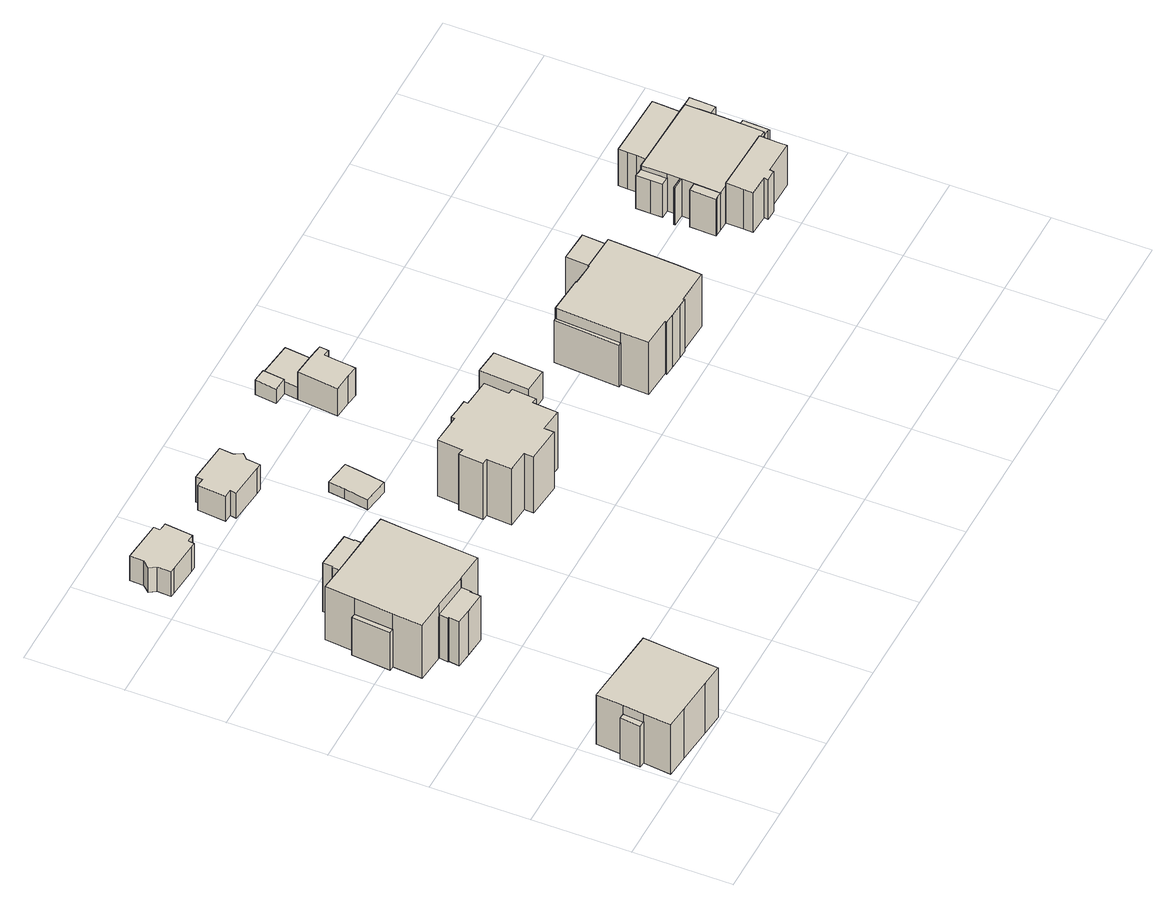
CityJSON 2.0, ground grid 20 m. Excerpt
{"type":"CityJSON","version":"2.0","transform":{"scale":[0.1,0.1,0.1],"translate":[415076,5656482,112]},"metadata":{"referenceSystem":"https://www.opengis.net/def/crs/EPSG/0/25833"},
"CityObjects":{
"building1":{"type":"Building","attributes":{"Gemeindeschluessel":14612000,"Geometrietyp2DReferenz":"3000","function":"31001_9998","roofType":"9999"},"children":["building1-1","building1-2","building1-3"]},
"building1-1":{"type":"BuildingPart","attributes":{"Dachtyp_tdc":"tdcPolyFlatRoof","Dachneigung":0,"QualitaetDacherkennung":47,"Geometrietyp2DReferenz":"3000","measuredHeight":10.16,"roofType":"1000"},"parents":["building1"],"geometry":[{"type":"Solid","lod":"1","boundaries":[[[[0,1,2,3]],[[4,5,6,7]],[[2,5,4,3]],[[1,6,5,2]],[[0,7,6,1]],[[3,4,7,0]]]]}]},
"building1-2":{"type":"BuildingPart","attributes":{"Dachtyp_tdc":"tdcHipRoof","Dachneigung":17.46,"QualitaetDacherkennung":60,"Geometrietyp2DReferenz":"3000","measuredHeight":13.61,"roofType":"3200"},"parents":["building1"],"geometry":[{"type":"Solid","lod":"1","boundaries":[[[[8,9,10,11,12,13,14,15,16,17]],[[18,19,20,21,22,4,7,23,24,25]],[[17,19,18,8]],[[16,20,19,17]],[[15,21,20,16]],[[14,22,21,15]],[[13,4,22,14]],[[12,7,4,13]],[[11,23,7,12]],[[10,24,23,11]],[[9,25,24,10]],[[8,18,25,9]]]]}]},
"building1-3":{"type":"BuildingPart","attributes":{"Dachtyp_tdc":"tdcPolyFlatRoof","Dachneigung":6.16,"QualitaetDacherkennung":70,"Geometrietyp2DReferenz":"3000","measuredHeight":10.25,"roofType":"2100"},"parents":["building1"],"geometry":[{"type":"Solid","lod":"1","boundaries":[[[[26,27,28,29]],[[19,30,31,20]],[[29,19,20,26]],[[28,30,19,29]],[[27,31,30,28]],[[26,20,31,27]]]]}]},
"building2":{"type":"Building","attributes":{"Gemeindeschluessel":14612000,"Geometrietyp2DReferenz":"3000","function":"31001_9998","roofType":"9999"},"children":["building2-1","building2-2","building2-3","building2-4","building2-5"]},
"building2-1":{"type":"BuildingPart","attributes":{"Dachtyp_tdc":"tdcFreeFormRoof","Dachneigung":63.54,"QualitaetDacherkennung":16,"Geometrietyp2DReferenz":"3000","measuredHeight":10.32,"roofType":"5000"},"parents":["building2"],"geometry":[{"type":"Solid","lod":"1","boundaries":[[[[32,33,34,35]],[[36,37,38,39]],[[35,37,36,32]],[[34,38,37,35]],[[33,39,38,34]],[[32,36,39,33]]]]}]},
"building2-2":{"type":"BuildingPart","attributes":{"Dachtyp_tdc":"tdcPolyFlatRoof","Dachneigung":0,"QualitaetDacherkennung":66,"Geometrietyp2DReferenz":"3000","measuredHeight":9.33,"roofType":"1000"},"parents":["building2"],"geometry":[{"type":"Solid","lod":"1","boundaries":[[[[40,41,42,43]],[[44,45,46,47]],[[42,45,44,43]],[[41,46,45,42]],[[40,47,46,41]],[[43,44,47,40]]]]}]},
"building2-3":{"type":"BuildingPart","attributes":{"Dachtyp_tdc":"tdcCutTentRoof","Dachneigung":24.06,"QualitaetDacherkennung":59,"Geometrietyp2DReferenz":"3000","measuredHeight":14.97,"roofType":"9999"},"parents":["building2"],"geometry":[{"type":"Solid","lod":"1","boundaries":[[[[48,49,50,51,52,53,54,55,56,57,58,59,60,61,62]],[[63,64,65,44,47,66,67,68,69,70,36,39,71,72,73]],[[62,64,63,48]],[[61,65,64,62]],[[60,44,65,61]],[[59,47,44,60]],[[58,66,47,59]],[[57,67,66,58]],[[56,68,67,57]],[[55,69,68,56]],[[54,70,69,55]],[[53,36,70,54]],[[52,39,36,53]],[[51,71,39,52]],[[50,72,71,51]],[[49,73,72,50]],[[48,63,73,49]]]]}]},
"building2-4":{"type":"BuildingPart","attributes":{"Dachtyp_tdc":"tdcPolyFlatRoof","Dachneigung":0,"QualitaetDacherkennung":38,"Geometrietyp2DReferenz":"3000","measuredHeight":12.12,"roofType":"1000"},"parents":["building2"],"geometry":[{"type":"Solid","lod":"1","boundaries":[[[[74,75,76,77,78,79,80,81,82,83]],[[84,85,86,87,69,68,67,88,89,90]],[[83,85,84,74]],[[82,86,85,83]],[[81,87,86,82]],[[80,69,87,81]],[[79,68,69,80]],[[78,67,68,79]],[[77,88,67,78]],[[76,89,88,77]],[[75,90,89,76]],[[74,84,90,75]]]]}]},
"building2-5":{"type":"BuildingPart","attributes":{"Dachtyp_tdc":"tdcGableRoof","Dachneigung":64.68,"QualitaetDacherkennung":20,"Geometrietyp2DReferenz":"3000","measuredHeight":14.57,"roofType":"3100"},"parents":["building2"],"geometry":[{"type":"Solid","lod":"1","boundaries":[[[[91,92,93,94,95,96,97,98,99,100,101,102,103]],[[104,105,64,63,106,73,72,107,108,109,110,111,112]],[[103,105,104,91]],[[102,64,105,103]],[[101,63,64,102]],[[100,106,63,101]],[[99,73,106,100]],[[98,72,73,99]],[[97,107,72,98]],[[96,108,107,97]],[[95,109,108,96]],[[94,110,109,95]],[[93,111,110,94]],[[92,112,111,93]],[[91,104,112,92]]]]}]},
"building3":{"type":"Building","attributes":{"Dachtyp_tdc":"tdcFreeFormRoof","Gemeindeschluessel":14612000,"Dachneigung":12.85,"QualitaetDacherkennung":70,"Geometrietyp2DReferenz":"3000","measuredHeight":6.74,"function":"31001_9998","roofType":"5000"},"geometry":[{"type":"Solid","lod":"1","boundaries":[[[[113,114,115,116,117,118,119,120,121,122,123,124,125]],[[126,127,128,129,130,131,132,133,134,135,136,137,138]],[[125,127,126,113]],[[124,128,127,125]],[[123,129,128,124]],[[122,130,129,123]],[[121,131,130,122]],[[120,132,131,121]],[[119,133,132,120]],[[118,134,133,119]],[[117,135,134,118]],[[116,136,135,117]],[[115,137,136,116]],[[114,138,137,115]],[[113,126,138,114]]]]}]},
"building4":{"type":"Building","attributes":{"Dachtyp_tdc":"tdcFreeFormRoof","Gemeindeschluessel":14612000,"Dachneigung":16.73,"QualitaetDacherkennung":66,"Geometrietyp2DReferenz":"3000","measuredHeight":6.83,"function":"31001_9998","roofType":"5000"},"geometry":[{"type":"Solid","lod":"1","boundaries":[[[[139,140,141,142,143,144,145,146,147,148,149,150]],[[151,152,153,154,155,156,157,158,159,160,161,162]],[[150,152,151,139]],[[149,153,152,150]],[[148,154,153,149]],[[147,155,154,148]],[[146,156,155,147]],[[145,157,156,146]],[[144,158,157,145]],[[143,159,158,144]],[[142,160,159,143]],[[141,161,160,142]],[[140,162,161,141]],[[139,151,162,140]]]]}]},
"building5":{"type":"Building","attributes":{"Dachtyp_tdc":"tdcPolyFlatRoof","Gemeindeschluessel":14612000,"Dachneigung":0,"QualitaetDacherkennung":73,"Geometrietyp2DReferenz":"3000","measuredHeight":2.45,"function":"31001_9998","roofType":"1000"},"geometry":[{"type":"Solid","lod":"1","boundaries":[[[[163,164,165,166,167,168]],[[169,170,171,172,173,174]],[[168,170,169,163]],[[167,171,170,168]],[[166,172,171,167]],[[165,173,172,166]],[[164,174,173,165]],[[163,169,174,164]]]]}]},
"building6":{"type":"Building","attributes":{"Dachtyp_tdc":"tdcFreeFormRoof","Gemeindeschluessel":14612000,"Dachneigung":20.74,"QualitaetDacherkennung":47,"Geometrietyp2DReferenz":"3000","measuredHeight":15.76,"function":"31001_9998","roofType":"5000"},"geometry":[{"type":"Solid","lod":"1","boundaries":[[[[175,176,177,178,179,180,181,182,183,184,185,186,187,188,189,190,191,192,193,194,195,196]],[[197,198,199,200,201,202,203,204,205,206,207,208,209,210,211,212,213,214,215,216,217,218]],[[196,198,197,175]],[[195,199,198,196]],[[194,200,199,195]],[[193,201,200,194]],[[192,202,201,193]],[[191,203,202,192]],[[190,204,203,191]],[[189,205,204,190]],[[188,206,205,189]],[[187,207,206,188]],[[186,208,207,187]],[[185,209,208,186]],[[184,210,209,185]],[[183,211,210,184]],[[182,212,211,183]],[[181,213,212,182]],[[180,214,213,181]],[[179,215,214,180]],[[178,216,215,179]],[[177,217,216,178]],[[176,218,217,177]],[[175,197,218,176]]]]}]},
"building7":{"type":"Building","attributes":{"Dachtyp_tdc":"tdcFreeFormRoof","Gemeindeschluessel":14612000,"Dachneigung":33.35,"QualitaetDacherkennung":22,"Geometrietyp2DReferenz":"3000","measuredHeight":4.08,"function":"31001_9998","roofType":"5000"},"geometry":[{"type":"Solid","lod":"1","boundaries":[[[[219,220,221,222]],[[223,224,225,226]],[[222,224,223,219]],[[221,225,224,222]],[[220,226,225,221]],[[219,223,226,220]]]]}]},
"building8":{"type":"Building","attributes":{"Dachtyp_tdc":"tdcGableRoof","Gemeindeschluessel":14612000,"Dachneigung":23.25,"QualitaetDacherkennung":53,"Geometrietyp2DReferenz":"3000","measuredHeight":7.66,"function":"31001_9998","roofType":"3100"},"geometry":[{"type":"Solid","lod":"1","boundaries":[[[[227,228,229,230,231,232,233,234,235,236,237,238]],[[239,240,241,242,243,244,245,246,247,248,249,250]],[[238,240,239,227]],[[237,241,240,238]],[[236,242,241,237]],[[235,243,242,236]],[[234,244,243,235]],[[233,245,244,234]],[[232,246,245,233]],[[231,247,246,232]],[[230,248,247,231]],[[229,249,248,230]],[[228,250,249,229]],[[227,239,250,228]]]]}]},
"building9":{"type":"Building","attributes":{"Dachtyp_tdc":"tdcPolyFlatRoof","Gemeindeschluessel":14612000,"Dachneigung":0,"QualitaetDacherkennung":62,"Geometrietyp2DReferenz":"3000","measuredHeight":3.1,"function":"31001_9998","roofType":"1000"},"geometry":[{"type":"Solid","lod":"1","boundaries":[[[[251,252,253,254,255,256]],[[250,257,258,259,241,240]],[[256,257,250,251]],[[255,258,257,256]],[[254,259,258,255]],[[253,241,259,254]],[[252,240,241,253]],[[251,250,240,252]]]]}]},
"building10":{"type":"Building","attributes":{"Dachtyp_tdc":"tdcGableRoof","Gemeindeschluessel":14612000,"Dachneigung":61.78,"QualitaetDacherkennung":2,"Geometrietyp2DReferenz":"3000","measuredHeight":10.4,"function":"31001_9998","roofType":"3100"},"geometry":[{"type":"Solid","lod":"1","boundaries":[[[[260,261,262,263]],[[264,265,266,267]],[[263,265,264,260]],[[262,266,265,263]],[[261,267,266,262]],[[260,264,267,261]]]]}]},
"building11":{"type":"Building","attributes":{"Gemeindeschluessel":14612000,"Geometrietyp2DReferenz":"3000","function":"31001_9998","roofType":"9999"},"children":["building11-1","building11-2","building11-3","building11-4"]},
"building11-1":{"type":"BuildingPart","attributes":{"Dachtyp_tdc":"tdcHipAndGableRoof","Dachneigung":28.91,"QualitaetDacherkennung":88,"Geometrietyp2DReferenz":"3000","measuredHeight":12.36,"roofType":"5000"},"parents":["building11"],"geometry":[{"type":"Solid","lod":"1","boundaries":[[[[268,269,270,271,272,273,274,273]],[[275,276,277,276,278,279,280,281]],[[275,268,273,276]],[[272,278,276,273]],[[271,279,278,272]],[[270,280,279,271]],[[269,281,280,270]],[[268,275,281,269]]]]}]},
"building11-2":{"type":"BuildingPart","attributes":{"Dachtyp_tdc":"tdcPolyFlatRoof","Dachneigung":0,"QualitaetDacherkennung":19,"Geometrietyp2DReferenz":"3000","measuredHeight":10.39,"roofType":"1000"},"parents":["building11"],"geometry":[{"type":"Solid","lod":"1","boundaries":[[[[282,283,284,285]],[[286,287,288,289]],[[285,287,286,282]],[[284,288,287,285]],[[283,289,288,284]],[[282,286,289,283]]]]}]},
"building11-3":{"type":"BuildingPart","attributes":{"Dachtyp_tdc":"tdcPolyFlatRoof","Dachneigung":28.78,"QualitaetDacherkennung":47,"Geometrietyp2DReferenz":"3000","measuredHeight":10.98,"roofType":"2100"},"parents":["building11"],"geometry":[{"type":"Solid","lod":"1","boundaries":[[[[290,291,292,293]],[[294,295,281,280]],[[293,295,294,290]],[[292,281,295,293]],[[291,280,281,292]],[[290,294,280,291]]]]}]},
"building11-4":{"type":"BuildingPart","attributes":{"Dachtyp_tdc":"tdcHipRoof","Dachneigung":27.08,"QualitaetDacherkennung":40,"Geometrietyp2DReferenz":"3000","measuredHeight":15.53,"roofType":"3200"},"parents":["building11"],"geometry":[{"type":"Solid","lod":"1","boundaries":[[[[296,297,298,299,300,301,302,303,304,305,306,307,308,309,310,311,312,313]],[[314,315,316,317,318,286,319,289,320,321,322,277,281,323,295,324,325,326]],[[313,315,314,296]],[[312,316,315,313]],[[311,317,316,312]],[[310,318,317,311]],[[309,286,318,310]],[[308,319,286,309]],[[307,289,319,308]],[[306,320,289,307]],[[305,321,320,306]],[[304,322,321,305]],[[303,277,322,304]],[[302,281,277,303]],[[301,323,281,302]],[[300,295,323,301]],[[299,324,295,300]],[[298,325,324,299]],[[297,326,325,298]],[[296,314,326,297]]]]}]},
"building12":{"type":"Building","attributes":{"Gemeindeschluessel":14612000,"Geometrietyp2DReferenz":"3000","function":"31001_9998","roofType":"9999"},"children":["building12-1","building12-2","building12-3","building12-4","building12-5","building12-6","building12-7"]},
"building12-1":{"type":"BuildingPart","attributes":{"Dachtyp_tdc":"tdcGableRoof","Dachneigung":22.97,"QualitaetDacherkennung":61,"Geometrietyp2DReferenz":"3000","measuredHeight":8.89,"roofType":"3100"},"parents":["building12"],"geometry":[{"type":"Solid","lod":"1","boundaries":[[[[327,328,329,330,331,332,333,334,335]],[[336,337,338,339,340,341,342,343,344]],[[335,337,336,327]],[[334,338,337,335]],[[333,339,338,334]],[[332,340,339,333]],[[331,341,340,332]],[[330,342,341,331]],[[329,343,342,330]],[[328,344,343,329]],[[327,336,344,328]]]]}]},
"building12-2":{"type":"BuildingPart","attributes":{"Dachtyp_tdc":"tdcHipAndGableRoof","Dachneigung":44.91,"QualitaetDacherkennung":42,"Geometrietyp2DReferenz":"3000","measuredHeight":11.03,"roofType":"5000"},"parents":["building12"],"geometry":[{"type":"Solid","lod":"1","boundaries":[[[[345,346,347,348,349,350,351,352,353]],[[354,355,356,357,358,359,360,361,362]],[[353,355,354,345]],[[352,356,355,353]],[[351,357,356,352]],[[350,358,357,351]],[[349,359,358,350]],[[348,360,359,349]],[[347,361,360,348]],[[346,362,361,347]],[[345,354,362,346]]]]}]},
"building12-3":{"type":"BuildingPart","attributes":{"Dachtyp_tdc":"tdcGableRoof","Dachneigung":28.8,"QualitaetDacherkennung":23,"Geometrietyp2DReferenz":"3000","measuredHeight":11.87,"roofType":"3100"},"parents":["building12"],"geometry":[{"type":"Solid","lod":"1","boundaries":[[[[363,364,365,366,367,368,369,370,371,372,373,374,375]],[[376,377,378,379,380,381,382,383,384,385,386,337,336]],[[375,377,376,363]],[[374,378,377,375]],[[373,379,378,374]],[[372,380,379,373]],[[371,381,380,372]],[[370,382,381,371]],[[369,383,382,370]],[[368,384,383,369]],[[367,385,384,368]],[[366,386,385,367]],[[365,337,386,366]],[[364,336,337,365]],[[363,376,336,364]]]]}]},
"building12-4":{"type":"BuildingPart","attributes":{"Dachtyp_tdc":"tdcPolyFlatRoof","Dachneigung":45.5,"QualitaetDacherkennung":54,"Geometrietyp2DReferenz":"3000","measuredHeight":11.22,"roofType":"2100"},"parents":["building12"],"geometry":[{"type":"Solid","lod":"1","boundaries":[[[[387,388,389,390,391,392,393]],[[394,395,361,396,397,398,399]],[[393,395,394,387]],[[392,361,395,393]],[[391,396,361,392]],[[390,397,396,391]],[[389,398,397,390]],[[388,399,398,389]],[[387,394,399,388]]]]}]},
"building12-5":{"type":"BuildingPart","attributes":{"Dachtyp_tdc":"tdcCutGableRoof","Dachneigung":0.737,"QualitaetDacherkennung":49,"Geometrietyp2DReferenz":"3000","measuredHeight":11.84,"roofType":"9999"},"parents":["building12"],"geometry":[{"type":"Solid","lod":"1","boundaries":[[[[393,400,401,402,403,404,405,406,407,408,409,410,411,412,413,414,387]],[[395,394,340,338,415,416,385,417,418,419,420,421,422,423,362,424,425]],[[387,394,395,393]],[[414,340,394,387]],[[413,338,340,414]],[[412,415,338,413]],[[411,416,415,412]],[[410,385,416,411]],[[409,417,385,410]],[[408,418,417,409]],[[407,419,418,408]],[[406,420,419,407]],[[405,421,420,406]],[[404,422,421,405]],[[403,423,422,404]],[[402,362,423,403]],[[401,424,362,402]],[[400,425,424,401]],[[393,395,425,400]]]]}]},
"building12-6":{"type":"BuildingPart","attributes":{"Dachtyp_tdc":"tdcGableRoof","Dachneigung":21.53,"QualitaetDacherkennung":56,"Geometrietyp2DReferenz":"3000","measuredHeight":8.81,"roofType":"3100"},"parents":["building12"],"geometry":[{"type":"Solid","lod":"1","boundaries":[[[[426,427,428,429,430,431,432]],[[362,433,423,434,435,436,437]],[[432,433,362,426]],[[431,423,433,432]],[[430,434,423,431]],[[429,435,434,430]],[[428,436,435,429]],[[427,437,436,428]],[[426,362,437,427]]]]}]},
"building12-7":{"type":"BuildingPart","attributes":{"Dachtyp_tdc":"tdcGableRoof","Dachneigung":36.51,"QualitaetDacherkennung":10,"Geometrietyp2DReferenz":"3000","measuredHeight":10.93,"roofType":"3100"},"parents":["building12"],"geometry":[{"type":"Solid","lod":"1","boundaries":[[[[408,438,439,440,409]],[[418,417,441,442,443]],[[409,417,418,408]],[[440,441,417,409]],[[439,442,441,440]],[[438,443,442,439]],[[408,418,443,438]]]]}]}
},
"vertices":[
[186,62,106],[199,60,106],[203,103,106],[190,104,106],[190,104,5],[203,103,5],[199,60,5],[186,62,5],
[12,21,128],[60,16,128],[135,9,128],[181,5,128],[186,62,128],[190,104,128],[195,159,128],[27,175,128],[22,119,128],[18,77,128],[12,21,5],[18,77,5],[22,119,5],[27,175,5],[195,159,5],[181,5,5],[135,9,5],[60,16,5],
[22,119,107],[10,120,107],[6,78,107],[18,77,107],[6,78,5],[10,120,5],
[261,650,105],[254,570,105],[264,569,105],[271,649,105],[261,650,7],[271,649,7],[264,569,7],[254,570,7],
[61,667,100],[51,668,100],[44,589,100],[54,588,100],[54,588,7],[44,589,7],[51,668,7],[61,667,7],
[108,523,139],[190,515,139],[189,515,139],[249,510,139],[254,570,139],[261,650,139],[267,710,139],[208,716,139],[208,715,139],[127,722,139],[67,728,139],[61,667,139],[54,588,139],[49,528,139],[108,522,139],[108,523,7],[108,522,7],[49,528,7],[67,728,7],[127,722,7],[208,715,7],[208,716,7],[267,710,7],[249,510,7],[189,515,7],[190,515,7],
[209,755,128],[131,762,128],[130,742,128],[128,742,128],[127,722,128],[208,715,128],[208,716,128],[207,716,128],[209,735,128],[207,735,128],[209,755,7],[207,735,7],[209,735,7],[207,716,7],[128,742,7],[130,742,7],[131,762,7],
[107,503,116],[109,503,116],[106,481,116],[139,478,116],[183,474,116],[185,496,116],[187,495,116],[189,515,116],[190,515,116],[143,520,116],[108,523,116],[108,522,116],[109,522,116],[107,503,7],[109,522,7],[143,520,7],[187,495,7],[185,496,7],[183,474,7],[139,478,7],[106,481,7],[109,503,7],
[107,1010,88],[118,1009,88],[120,1022,88],[136,1021,88],[142,1078,88],[125,1080,88],[126,1093,88],[41,1101,88],[39,1073,88],[27,1058,88],[36,1045,88],[34,1016,88],[45,1015,88],[107,1010,27],[45,1015,27],[34,1016,27],[36,1045,27],[27,1058,27],[39,1073,27],[41,1101,27],[126,1093,27],[125,1080,27],[142,1078,27],[136,1021,27],[120,1022,27],[118,1009,27],
[253,1009,87],[270,1008,87],[268,995,87],[342,988,87],[353,987,87],[356,1016,87],[367,1027,87],[358,1043,87],[361,1071,87],[276,1079,87],[275,1065,87],[258,1067,87],[253,1009,25],[258,1067,25],[275,1065,25],[276,1079,25],[361,1071,25],[358,1043,25],[367,1027,25],[356,1016,25],[353,987,25],[342,988,25],[268,995,25],[270,1008,25],
[390,792,46],[443,784,46],[451,833,46],[456,867,46],[403,875,46],[398,841,46],[390,792,21],[398,841,21],[403,875,21],[456,867,21],[451,833,21],[443,784,21],
[580,682,164],[581,690,164],[579,690,164],[554,692,164],[536,694,164],[535,687,164],[472,692,164],[467,640,164],[455,642,164],[451,592,164],[463,591,164],[459,540,164],[505,536,164],[504,517,164],[577,510,164],[578,530,164],[626,526,164],[630,577,164],[642,575,164],[646,625,164],[634,626,164],[639,677,164],[580,682,24],[639,677,24],[634,626,24],[646,625,24],[642,575,24],[630,577,24],[626,526,24],[578,530,24],[577,510,24],[504,517,24],[505,536,24],[459,540,24],[463,591,24],[451,592,24],[455,642,24],[467,640,24],[472,692,24],[535,687,24],[536,694,24],[554,692,24],[579,690,24],[581,690,24],
[571,1056,56],[600,1053,56],[605,1097,56],[577,1100,56],[571,1056,20],[577,1100,20],[605,1097,20],[600,1053,20],
[635,1021,89],[596,1025,89],[587,942,89],[625,938,89],[649,935,89],[650,942,89],[651,947,89],[654,978,89],[657,1000,89],[670,998,89],[672,1016,89],[659,1018,89],[635,1021,21],[659,1018,21],[672,1016,21],[670,998,21],[657,1000,21],[654,978,21],[651,947,21],[650,942,21],[649,935,21],[625,938,21],[587,942,21],[596,1025,21],
[596,1025,51],[659,1018,51],[672,1016,51],[680,1088,51],[605,1097,51],[600,1053,51],[600,1053,21],[605,1097,21],[680,1088,21],
[780,626,89],[788,726,89],[736,731,89],[728,630,89],[780,626,21],[728,630,21],[736,731,21],[788,726,21],
[1055,635,132],[1078,634,132],[1086,633,132],[1090,690,132],[1026,694,132],[1022,637,132],[1001,638,132],[1055,635,24],[1022,637,24],[1001,638,24],[1026,694,24],[1090,690,24],[1086,633,24],[1078,634,24],
[870,513,128],[878,646,128],[872,646,128],[863,513,128],[870,513,24],[863,513,24],[872,646,24],[878,646,24],
[1078,496,131],[1086,633,131],[1078,634,131],[1070,496,131],[1078,496,24],[1070,496,24],
[976,446,154],[995,445,154],[995,448,154],[1066,444,154],[1070,496,154],[1078,631,154],[1078,634,154],[1001,638,154],[1001,636,154],[955,639,154],[956,641,154],[878,646,154],[878,643,154],[870,513,154],[867,457,154],[929,453,154],[928,449,154],[950,448,154],[976,446,24],[950,448,24],[928,449,24],[929,453,24],[867,457,24],[878,643,24],[956,641,24],[955,639,24],[1001,636,24],[1078,631,24],[1066,444,24],[995,448,24],[995,445,24],
[1464,512,105],[1498,512,105],[1502,510,105],[1503,540,105],[1504,564,105],[1486,565,105],[1485,541,105],[1484,512,105],[1464,513,105],[1464,512,23],[1464,513,23],[1484,512,23],[1485,541,23],[1486,565,23],[1504,564,23],[1503,540,23],[1502,510,23],[1498,512,23],
[1333,677,114],[1313,677,114],[1469,672,114],[1471,708,114],[1472,728,114],[1367,731,114],[1335,732,114],[1334,713,114],[1334,695,114],[1333,677,23],[1334,695,23],[1334,713,23],[1335,732,23],[1367,731,23],[1472,728,23],[1471,708,23],[1469,672,23],[1313,677,23],
[1463,476,122],[1464,512,122],[1464,513,122],[1395,515,122],[1328,517,122],[1327,481,122],[1326,462,122],[1369,460,122],[1368,451,122],[1391,451,122],[1392,459,122],[1393,459,122],[1463,457,122],[1463,476,23],[1463,457,23],[1393,459,23],[1392,459,23],[1391,451,23],[1368,451,23],[1369,460,23],[1326,462,23],[1327,481,23],[1328,517,23],[1395,515,23],
[1488,619,115],[1506,618,115],[1507,640,115],[1508,671,115],[1503,671,115],[1469,672,115],[1489,671,115],[1488,619,23],[1489,671,23],[1503,671,23],[1508,671,23],[1507,640,23],[1506,618,23],
[1465,672,115],[1338,676,115],[1313,677,115],[1312,625,115],[1311,599,115],[1286,600,115],[1286,597,115],[1311,596,115],[1310,571,115],[1308,517,115],[1328,517,115],[1333,516,115],[1460,513,115],[1484,512,115],[1486,565,115],[1460,513,23],[1333,516,23],[1308,517,23],[1310,571,23],[1311,596,23],[1286,597,23],[1286,600,23],[1311,599,23],[1312,625,23],[1338,676,23],[1465,672,23],
[1313,677,105],[1300,678,105],[1295,679,105],[1294,649,105],[1294,625,105],[1312,625,105],[1312,648,105],[1312,648,23],[1294,625,23],[1294,649,23],[1295,679,23],[1300,678,23],
[1292,571,115],[1290,518,115],[1295,518,115],[1295,518,23],[1290,518,23],[1292,571,23]
]}
